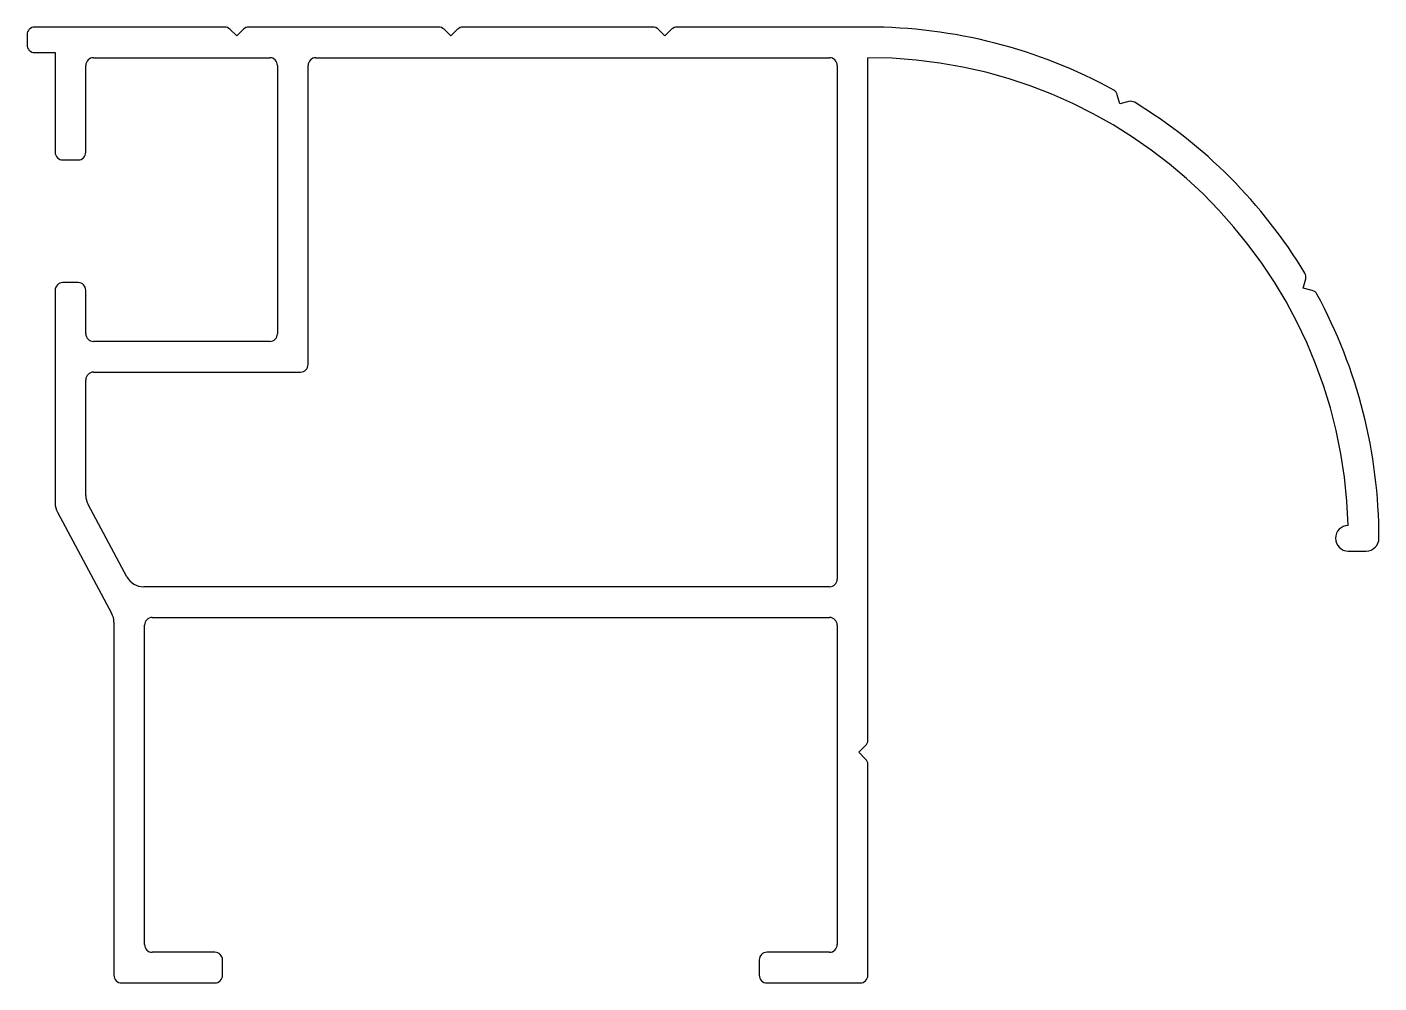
# Model space of a CAD drawing. Extents: x 1845.3 to 1898.2, y 2115.2 to 2152.6.
import ezdxf

# ---------------------------------------------------------------- set-up
doc = ezdxf.new("R2010")
doc.units = 0
doc.layers.get('0').update_dxf_attribs({"linetype": 'CONTINUOUS'})

msp = doc.modelspace()

# ---------------------------------------------------------------- linework, layer by layer
for p, q in [((1853.025, 2152.558), (1845.595, 2152.558)), ((1861.404, 2152.558), (1853.974, 2152.558)), ((1869.782, 2152.558), (1862.352, 2152.558)), ((1878.191, 2152.558), (1870.731, 2152.558)), ((1845.295, 2152.258), (1845.295, 2151.858)), ((1853.5, 2152.208), (1853.237, 2152.47)), ((1853.762, 2152.47), (1853.5, 2152.208)), ((1861.878, 2152.208), (1861.616, 2152.47)), ((1862.14, 2152.47), (1861.878, 2152.208)), ((1870.257, 2152.208), (1869.995, 2152.47)), ((1870.519, 2152.47), (1870.257, 2152.208)), ((1845.595, 2151.558), (1846.395, 2151.558)), ((1846.395, 2151.558), (1846.395, 2147.658)), ((1847.595, 2147.658), (1847.595, 2151.058)), ((1847.895, 2151.358), (1854.795, 2151.358)), ((1855.095, 2151.058), (1855.095, 2140.558)), ((1856.295, 2139.358), (1856.295, 2151.058)), ((1856.595, 2151.358), (1876.695, 2151.358)), ((1876.995, 2151.058), (1876.995, 2130.958)), ((1878.195, 2124.657), (1878.195, 2151.358)), ((1888.051, 2149.55), (1887.957, 2149.909)), ((1888.41, 2149.644), (1888.051, 2149.55)), ((1846.695, 2147.358), (1847.295, 2147.358)), ((1847.295, 2142.558), (1846.695, 2142.558)), ((1895.23, 2142.344), (1895.328, 2142.701)), ((1846.395, 2142.258), (1846.395, 2133.93)), ((1847.595, 2140.558), (1847.595, 2142.258)), ((1895.588, 2142.246), (1895.23, 2142.344)), ((1854.795, 2140.258), (1847.895, 2140.258)), ((1847.595, 2134.232), (1847.595, 2138.758)), ((1847.895, 2139.058), (1855.995, 2139.058)), ((1846.485, 2133.575), (1848.606, 2129.625)), ((1849.201, 2131.053), (1847.685, 2133.877)), ((1896.995, 2132.058), (1897.695, 2132.058)), ((1876.695, 2130.658), (1849.862, 2130.658)), ((1848.695, 2129.27), (1848.695, 2115.458)), ((1850.195, 2129.458), (1876.695, 2129.458)), ((1849.895, 2116.658), (1849.895, 2129.158)), ((1876.995, 2129.158), (1876.995, 2116.658)), ((1877.845, 2124.183), (1878.107, 2124.445)), ((1878.107, 2123.92), (1877.845, 2124.183)), ((1878.195, 2115.458), (1878.195, 2123.708)), ((1852.645, 2116.358), (1850.195, 2116.358)), ((1852.945, 2115.458), (1852.945, 2116.058)), ((1873.945, 2116.058), (1873.945, 2115.458)), ((1876.695, 2116.358), (1874.245, 2116.358)), ((1848.995, 2115.158), (1852.645, 2115.158)), ((1874.245, 2115.158), (1877.895, 2115.158))]:
    msp.add_line(p, q)
for centre, radius, start, end in [((1845.595, 2152.258), 0.3, 90, 180), ((1853.025, 2152.258), 0.3, 45, 90), ((1853.974, 2152.258), 0.3, 90, 135.0007), ((1861.404, 2152.258), 0.3, 45, 90), ((1862.352, 2152.258), 0.3, 90, 135.0007), ((1869.782, 2152.258), 0.3, 45, 90), ((1870.731, 2152.258), 0.3, 90, 135.0007), ((1878.193, 2132.55), 20.008, 61.2473, 90.0063), ((1845.595, 2151.858), 0.3, 180, 270), ((1847.895, 2151.058), 0.3, 90, 180), ((1854.795, 2151.058), 0.3, 0, 90), ((1856.595, 2151.058), 0.3, 90, 180), ((1876.695, 2151.058), 0.3, 0, 90), ((1878.195, 2132.558), 18.8, 1.5239, 90), ((1887.667, 2149.832), 0.3, 14.7425, 59.7425), ((1888.486, 2149.354), 0.3, 59.7425, 104.7431), ((1878.231, 2132.58), 19.961, 31.2293, 58.5772), ((1846.695, 2147.658), 0.3, 180, 270), ((1847.295, 2147.658), 0.3, 270, 0), ((1846.695, 2142.258), 0.3, 90, 180), ((1847.295, 2142.258), 0.3, 0, 90), ((1895.039, 2142.78), 0.3, 344.7425, 29.7425), ((1895.509, 2141.957), 0.3, 29.7425, 74.7431), ((1878.195, 2132.558), 20, 0, 28.5127), ((1847.895, 2140.558), 0.3, 180, 270), ((1854.795, 2140.558), 0.3, 270, 0), ((1855.995, 2139.358), 0.3, 270, 0), ((1847.895, 2138.758), 0.3, 90, 180), ((1848.345, 2134.232), 0.75, 180, 208.2374), ((1847.145, 2133.93), 0.75, 180, 208.2374), ((1896.995, 2132.558), 0.5, 90.7619, 180), ((1896.995, 2132.558), 0.5, 180, 270), ((1897.695, 2132.558), 0.5, 270, 0), ((1849.862, 2131.408), 0.75, 208.2374, 270), ((1876.695, 2130.958), 0.3, 270, 0), ((1847.945, 2129.27), 0.75, 0, 28.2374), ((1850.195, 2129.158), 0.3, 90, 180), ((1876.695, 2129.158), 0.3, 0, 90), ((1877.895, 2124.657), 0.3, 315, 360), ((1877.895, 2123.708), 0.3, 0, 45.0007), ((1850.195, 2116.658), 0.3, 180, 270), ((1876.695, 2116.658), 0.3, 270, 0), ((1852.645, 2116.058), 0.3, 0, 90), ((1874.245, 2116.058), 0.3, 90, 180), ((1848.995, 2115.458), 0.3, 180, 270), ((1852.645, 2115.458), 0.3, 270, 0), ((1874.245, 2115.458), 0.3, 180, 270), ((1877.895, 2115.458), 0.3, 270, 0)]:
    msp.add_arc(centre, radius, start, end)

doc.saveas('drawing.dxf')
